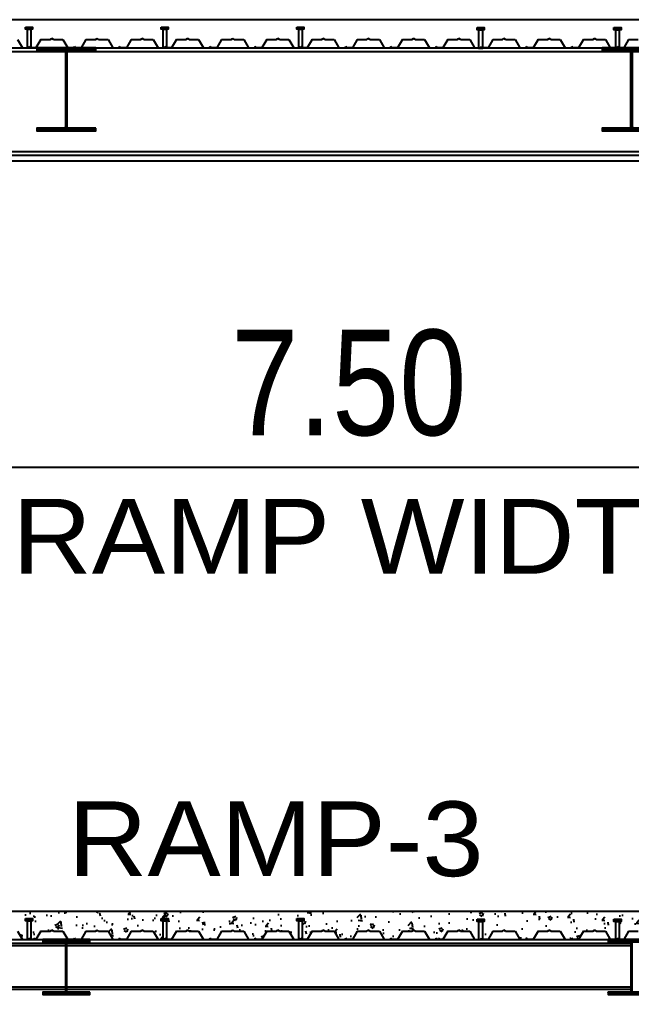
# Model space of a CAD drawing. Header units: millimetres. Extents: x 2148 to 2681, y 758 to 986.
# Drawn here: x 2213.151 to 2214.775, y 857.069 to 859.657 of the extents above; entities that cross this region are included whole.
import ezdxf

# ---------------------------------------------------------------- set-up
doc = ezdxf.new("R2010")
doc.units = ezdxf.units.MM
doc.layers.add('D', color=1, linetype='Continuous')
doc.layers.add('HATCH', color=8, linetype='Continuous')
doc.styles.add('ARIALNW', font='ARIALN.TTF')
doc.styles.add('MMTX$0$ESMX$0$X-OPTA1D', font='x-opta1d')
doc.dimstyles.new('DIM 200', dxfattribs={"dimtxt": 0.36, "dimasz": 0.35, "dimexe": 0.1, "dimexo": 0, "dimgap": 0.08, "dimtad": 1, "dimlfac": 2, "dimrnd": 0.005, "dimzin": 1, "dimdsep": 46, "dimtxsty": 'ARIALNW', "dimcen": 0.09, "dimclrd": 6, "dimclre": 6, "dimclrt": 13, "dimadec": 0, "dimazin": 0, "dimtfac": 1, "dimtofl": 0, "dimtmove": 2, "dimatfit": 3, "dimfxl": 1, "dimtolj": 1, "dimtzin": 0, "dimarcsym": 0})
pattern_1 = [(50, (179.72162, -679.38913), (0.0910923345, -0.0079695428), [0.009525, -0.104775]), (355, (179.72162, -679.38913), (-0.017621413, 0.0955283214), [0.00762, -0.08382]), (100.451, (179.72921, -679.3898), (0.0734712508, 0.087558344), [0.008095, -0.089045]), (46.1842, (179.72162, -679.36373), (0.1355395204, -0.021021164), [0.0142875, -0.1571625]), (96.6356, (179.73291, -679.36548), (0.118702117, 0.123712778), [0.0121425, -0.1335675]), (351.184, (179.72162, -679.36373), (0.118702303, 0.123712559), [0.01143, -0.12573]), (21, (179.73432, -679.37008), (0.07580744, -0.0511327593), [0.009525, -0.104775]), (326, (179.73432, -679.37008), (0.0309010142, 0.092093983), [0.00762, -0.08382]), (71.4514, (179.740635, -679.37434), (0.1067082454, 0.040961429), [0.008095, -0.089045]), (37.5, (179.721617, -679.389132), (0.00154430163, 0.04227751944), [0, -0.082804, 0, -0.08509, 0, -0.0841375]), (7.5, (179.721617, -679.389132), (0.03340983126, 0.0500902874), [0, -0.048514, 0, -0.080899, 0, -0.0320675]), (327.5, (179.693296, -679.389132), (0.0677952976, -0.002864372), [0, -0.03175, 0, -0.09906, 0, -0.131445]), (317.5, (179.680596, -679.38913), (0.0740645907, 0.0127132455), [0, -0.041275, 0, -0.065786, 0, -0.093345])]

# ---------------------------------------------------------------- blocks, each defined once
blk = doc.blocks.new('*D2285')
at = {"layer": 'D', "color": 6, "lineweight": -2, "transparency": 16777216}
for p, q in [((2212.1503, 857.29), (2212.1503, 858.5685)), ((2215.9004, 857.29), (2215.9004, 858.5685)), ((2212.3903, 858.4685), (2215.6604, 858.4685))]:
    blk.add_line(p, q, dxfattribs=at)
at = {"layer": 'D', "color": 6, "transparency": 16777216}
for points in [[(2212.3903, 858.5085), (2212.3903, 858.4285), (2212.1503, 858.4685)], [(2215.6604, 858.5085), (2215.6604, 858.4285), (2215.9004, 858.4685)]]:
    blk.add_solid(points, dxfattribs=at)
at = {"layer": 'Defpoints', "color": 0, "transparency": 16777216}
for p in [(2215.9004, 858.4685), (2212.1503, 857.29, 0), (2215.9004, 857.29, 0)]:
    blk.add_point(p, dxfattribs=at)
at = {"layer": 'D', "color": 13, "transparency": 16777216, "insert": (2214.0253, 858.6915), "char_height": 0.28, "attachment_point": 5, "style": 'ARIALNW'}
blk.add_mtext('\\A1;7.50', dxfattribs=at)

msp = doc.modelspace()

# ---------------------------------------------------------------- hatches: boundary and pattern name
at = {"layer": 'D'}
h = msp.add_hatch(dxfattribs=at)
h.set_pattern_fill('AR-CONC', color=256, scale=0.0005, style=0)
h.set_pattern_definition(pattern_1)
h.paths.add_polyline_path([(2213.1670638, 857.2699673), (2213.1860707, 857.2699673), (2213.1860707, 857.2639142), (2213.1814737, 857.2639142), (2213.1814737, 857.2149926), (2213.1947031, 857.2149926), (2213.2075636, 857.237164), (2213.2325636, 857.237164), (2213.2368769, 857.2395126), (2213.2411903, 857.237164), (2213.2661903, 857.237164), (2213.2790508, 857.2149926), (2213.2939088, 857.2149926), (2213.2968804, 857.2182706), (2213.299852, 857.2149926), (2213.31471, 857.2149926), (2213.3275705, 857.237164), (2213.3525705, 857.237164), (2213.3568839, 857.2395126), (2213.3611972, 857.237164), (2213.3861972, 857.237164), (2213.3990577, 857.2149926), (2213.4139157, 857.2149926), (2213.4168873, 857.2182706), (2213.4198589, 857.2149926), (2213.4347169, 857.2149926), (2213.4475774, 857.237164), (2213.4491151, 857.237164), (2213.4491151, 857.2899926), (2212.0650969, 857.2899926, 0.209109325), (2212.0041986, 857.3636258), (2212.0041986, 857.231482), (2212.0074944, 857.237164), (2212.0324944, 857.237164), (2212.0368078, 857.2395126), (2212.0411211, 857.237164), (2212.0661211, 857.237164), (2212.0789816, 857.2149926), (2212.0938396, 857.2149926), (2212.0968112, 857.2182706), (2212.0997828, 857.2149926), (2212.1146408, 857.2149926), (2212.1275013, 857.237164), (2212.1525013, 857.237164), (2212.1568147, 857.2395126), (2212.161128, 857.237164), (2212.186128, 857.237164), (2212.1989885, 857.2149926), (2212.2138465, 857.2149926), (2212.2168181, 857.2182706), (2212.2197897, 857.2149926), (2212.2346477, 857.2149926), (2212.2475082, 857.237164), (2212.2725082, 857.237164), (2212.2768216, 857.2395126), (2212.281135, 857.237164), (2212.306135, 857.237164), (2212.3189955, 857.2149926), (2212.3319871, 857.2149926), (2212.3319871, 857.2639142), (2212.3270154, 857.2639142), (2212.3270154, 857.2699673), (2212.3460222, 857.2699673), (2212.3460222, 857.2639142), (2212.3414253, 857.2639142), (2212.3414253, 857.2149926), (2212.3546547, 857.2149926), (2212.3675152, 857.237164), (2212.3925152, 857.237164), (2212.3968285, 857.2395126), (2212.4011419, 857.237164), (2212.4261419, 857.237164), (2212.4390024, 857.2149926), (2212.4538604, 857.2149926), (2212.456832, 857.2182706), (2212.4598036, 857.2149926), (2212.4746616, 857.2149926), (2212.4875221, 857.237164), (2212.5125221, 857.237164), (2212.5168354, 857.2395126), (2212.5211488, 857.237164), (2212.5461488, 857.237164), (2212.5590093, 857.2149926), (2212.5738673, 857.2149926), (2212.5768389, 857.2182706), (2212.5798105, 857.2149926), (2212.5946685, 857.2149926), (2212.607529, 857.237164), (2212.632529, 857.237164), (2212.6368423, 857.2395126), (2212.6411557, 857.237164), (2212.6661557, 857.237164), (2212.6790162, 857.2149926), (2212.6920079, 857.2149926), (2212.6920079, 857.2639142), (2212.6870362, 857.2639142), (2212.6870362, 857.2699673), (2212.706043, 857.2699673), (2212.706043, 857.2639142), (2212.7014461, 857.2639142), (2212.7014461, 857.2149926), (2212.7146754, 857.2149926), (2212.7275359, 857.237164), (2212.7525359, 857.237164), (2212.7568493, 857.2395126), (2212.7611626, 857.237164), (2212.7861626, 857.237164), (2212.7990231, 857.2149926), (2212.8138811, 857.2149926), (2212.8168527, 857.2182706), (2212.8198243, 857.2149926), (2212.8346823, 857.2149926), (2212.8475428, 857.237164), (2212.8725428, 857.237164), (2212.8768562, 857.2395126), (2212.8811695, 857.237164), (2212.9061695, 857.237164), (2212.91903, 857.2149926), (2212.933888, 857.2149926), (2212.9368596, 857.2182706), (2212.9398312, 857.2149926), (2212.9546892, 857.2149926), (2212.9675497, 857.237164), (2212.9925497, 857.237164), (2212.9968631, 857.2395126), (2213.0011765, 857.237164), (2213.0261765, 857.237164), (2213.039037, 857.2149926), (2213.053895, 857.2149926), (2213.0568666, 857.2182706), (2213.0598382, 857.2149926), (2213.0746962, 857.2149926), (2213.0875567, 857.237164), (2213.1125567, 857.237164), (2213.11687, 857.2395126), (2213.1211834, 857.237164), (2213.1461834, 857.237164), (2213.1590439, 857.2149926), (2213.1720356, 857.2149926), (2213.1720356, 857.2639142), (2213.1670638, 857.2639142)])
h = msp.add_hatch(dxfattribs=at)
h.set_pattern_fill('AR-CONC', color=256, scale=0.0005, style=0)
h.set_pattern_definition(pattern_1)
h.paths.add_polyline_path([(2214.827393, 857.2899926), (2213.4491151, 857.2899926), (2213.4491151, 857.237164), (2213.4725774, 857.237164), (2213.4768908, 857.2395126), (2213.4812041, 857.237164), (2213.5062041, 857.237164), (2213.5190646, 857.2149926), (2213.5320563, 857.2149926), (2213.5320563, 857.2639142), (2213.5270846, 857.2639142), (2213.5270846, 857.2699673), (2213.5460914, 857.2699673), (2213.5460914, 857.2639142), (2213.5414945, 857.2639142), (2213.5414945, 857.2149926), (2213.5547238, 857.2149926), (2213.5675843, 857.237164), (2213.5925843, 857.237164), (2213.5968977, 857.2395126), (2213.601211, 857.237164), (2213.626211, 857.237164), (2213.6390715, 857.2149926), (2213.6539295, 857.2149926), (2213.6569011, 857.2182706), (2213.6598727, 857.2149926), (2213.6747307, 857.2149926), (2213.6875912, 857.237164), (2213.7125912, 857.237164), (2213.7169046, 857.2395126), (2213.721218, 857.237164), (2213.746218, 857.237164), (2213.7590785, 857.2149926), (2213.7739365, 857.2149926), (2213.7769081, 857.2182706), (2213.7798797, 857.2149926), (2213.7947377, 857.2149926), (2213.8075982, 857.237164), (2213.8325982, 857.237164), (2213.8369115, 857.2395126), (2213.8412249, 857.237164), (2213.8662249, 857.237164), (2213.8790854, 857.2149926), (2213.8920771, 857.2149926), (2213.8920771, 857.2639142), (2213.8871053, 857.2639142), (2213.8871053, 857.2699673), (2213.9061122, 857.2699673), (2213.9061122, 857.2639142), (2213.9015152, 857.2639142), (2213.9015152, 857.2149926), (2213.9147446, 857.2149926), (2213.9276051, 857.237164), (2213.9526051, 857.237164), (2213.9569184, 857.2395126), (2213.9612318, 857.237164), (2213.9862318, 857.237164), (2213.9990923, 857.2149926), (2214.0139503, 857.2149926), (2214.0169219, 857.2182706), (2214.0198935, 857.2149926), (2214.0347515, 857.2149926), (2214.047612, 857.237164), (2214.072612, 857.237164), (2214.0769254, 857.2395126), (2214.0812387, 857.237164), (2214.1062387, 857.237164), (2214.1190992, 857.2149926), (2214.1339572, 857.2149926), (2214.1369288, 857.2182706), (2214.1399004, 857.2149926), (2214.1547584, 857.2149926), (2214.1676189, 857.237164), (2214.1926189, 857.237164), (2214.1969323, 857.2395126), (2214.2012456, 857.237164), (2214.2262456, 857.237164), (2214.2391061, 857.2149926), (2214.2539641, 857.2149926), (2214.2569357, 857.2182706), (2214.2599073, 857.2149926), (2214.2747653, 857.2149926), (2214.2876258, 857.237164), (2214.3126258, 857.237164), (2214.3169392, 857.2395126), (2214.3212525, 857.237164), (2214.3462525, 857.237164), (2214.359113, 857.2149926), (2214.3706189, 857.2149926), (2214.3706189, 857.2622752), (2214.3656472, 857.2622752), (2214.3656472, 857.2683283), (2214.384654, 857.2683283), (2214.384654, 857.2622752), (2214.3800571, 857.2622752), (2214.3800571, 857.2149926), (2214.3947722, 857.2149926), (2214.4076328, 857.237164), (2214.4326328, 857.237164), (2214.4369461, 857.2395126), (2214.4412595, 857.237164), (2214.4662595, 857.237164), (2214.47912, 857.2149926), (2214.493978, 857.2149926), (2214.4969496, 857.2182706), (2214.4999212, 857.2149926), (2214.5147792, 857.2149926), (2214.5276397, 857.237164), (2214.5526397, 857.237164), (2214.556953, 857.2395126), (2214.5612664, 857.237164), (2214.5862664, 857.237164), (2214.5991269, 857.2149926), (2214.6139849, 857.2149926), (2214.6169565, 857.2182706), (2214.6199281, 857.2149926), (2214.6347861, 857.2149926), (2214.6476466, 857.237164), (2214.6726466, 857.237164), (2214.6769599, 857.2395126), (2214.6812733, 857.237164), (2214.7062733, 857.237164), (2214.7191338, 857.2149926), (2214.7336113, 857.2149926), (2214.7336113, 857.2622752), (2214.7286396, 857.2622752), (2214.7286396, 857.2683283), (2214.7476464, 857.2683283), (2214.7476464, 857.2622752), (2214.7430495, 857.2622752), (2214.7430495, 857.2149926), (2214.754793, 857.2149926), (2214.7676535, 857.237164), (2214.7926535, 857.237164), (2214.7969669, 857.2395126), (2214.8012802, 857.237164), (2214.827393, 857.237164)])
at = {"layer": 'HATCH', "ltscale": 0.5}
h = msp.add_hatch(dxfattribs=at)
h.set_pattern_fill('ANSI31', color=256, scale=0.00775, style=0)
h.set_pattern_definition([(45, (64013.5322475, 2989.7111039), (-0.000685009694274, 0.000685009694274), [])])
edge = h.paths.add_edge_path()
edge.add_line((2213.3537507, 859.3689339), (2213.2806625, 859.3689339))
edge.add_arc((2213.2806625, 859.3719562), 0.0030223, 174.0972671, 270, ccw=False)
edge.add_line((2213.2776562, 859.372267), (2213.2776562, 859.5709758))
edge.add_arc((2213.2806625, 859.5712866), 0.0030223, 89.6345547, 185.9027329, ccw=False)
edge.add_line((2213.2806818, 859.5743089), (2213.3537507, 859.5743089))
edge.add_line((2213.3537507, 859.5743089), (2213.3537507, 859.5820589))
edge.add_line((2213.3537507, 859.5820589), (2213.1971209, 859.5820589))
edge.add_line((2213.1971209, 859.5820589), (2213.1971209, 859.5743089))
edge.add_line((2213.1971209, 859.5743089), (2213.2699773, 859.5743089))
edge.add_arc((2213.2699966, 859.5712866), 0.0030223, -4.2920933, 90.3654453, ccw=False)
edge.add_line((2213.2730104, 859.5710605), (2213.2730104, 859.3721824))
edge.add_arc((2213.2699966, 859.3719562), 0.0030223, -89.9999999, 4.2920934, ccw=False)
edge.add_line((2213.2699966, 859.3689339), (2213.1971209, 859.3689339))
edge.add_line((2213.1971209, 859.3689339), (2213.1971209, 859.3611839))
edge.add_line((2213.1971209, 859.3611839), (2213.3537507, 859.3611839))
edge.add_line((2213.3537507, 859.3611839), (2213.3537507, 859.3689339))
h = msp.add_hatch(dxfattribs=at)
h.set_pattern_fill('ANSI31', color=256, scale=0.00775, style=0)
h.set_pattern_definition([(45, (64015.0322704, 2989.7111039), (-0.000685009694274, 0.000685009694274), [])])
edge = h.paths.add_edge_path()
edge.add_line((2214.8537737, 859.3689339), (2214.7806854, 859.3689339))
edge.add_arc((2214.7806854, 859.3719562), 0.0030223, 174.0972671, 270, ccw=False)
edge.add_line((2214.7776791, 859.372267), (2214.7776791, 859.5709758))
edge.add_arc((2214.7806854, 859.5712866), 0.0030223, 89.6345547, 185.9027329, ccw=False)
edge.add_line((2214.7807047, 859.5743089), (2214.8537737, 859.5743089))
edge.add_line((2214.8537737, 859.5743089), (2214.8537737, 859.5820589))
edge.add_line((2214.8537737, 859.5820589), (2214.6971438, 859.5820589))
edge.add_line((2214.6971438, 859.5820589), (2214.6971438, 859.5743089))
edge.add_line((2214.6971438, 859.5743089), (2214.7700002, 859.5743089))
edge.add_arc((2214.7700195, 859.5712866), 0.0030223, -4.2920933, 90.3654453, ccw=False)
edge.add_line((2214.7730333, 859.5710605), (2214.7730333, 859.3721824))
edge.add_arc((2214.7700195, 859.3719562), 0.0030223, -89.9999999, 4.2920934, ccw=False)
edge.add_line((2214.7700195, 859.3689339), (2214.6971438, 859.3689339))
edge.add_line((2214.6971438, 859.3689339), (2214.6971438, 859.3611839))
edge.add_line((2214.6971438, 859.3611839), (2214.8537737, 859.3611839))
edge.add_line((2214.8537737, 859.3611839), (2214.8537737, 859.3689339))
at = {"layer": 'HATCH', "ltscale": 0.5, "extrusion": (-2.95994e-09, 2.54479e-10, 1)}
h = msp.add_hatch(dxfattribs=at)
h.set_pattern_fill('ANSI31', color=256, scale=0.006173, style=0)
h.set_pattern_definition([(44.9999999998, (51435.8237426, 2553.8559371), (-0.000545595188539, 0.000545595188543), [])])
edge = h.paths.add_edge_path()
edge.add_line((2213.3378119, 857.0747602), (2213.2795987, 857.0747602))
edge.add_arc((2213.2795987, 857.0771674), 0.0024072, 174.0972671, 269.9999999, ccw=False)
edge.add_line((2213.2772043, 857.0774149), (2213.2772043, 857.2061652))
edge.add_arc((2213.2795987, 857.2064128), 0.0024072, 89.6345545, 185.9027327, ccw=False)
edge.add_line((2213.2796141, 857.2088199), (2213.3378119, 857.2088199))
edge.add_line((2213.3378119, 857.2088199), (2213.3378119, 857.2149926))
edge.add_line((2213.3378119, 857.2149926), (2213.2130597, 857.2149926))
edge.add_line((2213.2130597, 857.2149926), (2213.2130597, 857.2088199))
edge.add_line((2213.2130597, 857.2088199), (2213.2710882, 857.2088199))
edge.add_arc((2213.2711036, 857.2064128), 0.0024072, -4.2920935, 90.3654451, ccw=False)
edge.add_line((2213.273504, 857.2062326), (2213.273504, 857.0773475))
edge.add_arc((2213.2711036, 857.0771674), 0.0024072, -89.9999996, 4.2920936, ccw=False)
edge.add_line((2213.2711036, 857.0747602), (2213.2130597, 857.0747602))
edge.add_line((2213.2130597, 857.0747602), (2213.2130597, 857.0685875))
edge.add_line((2213.2130597, 857.0685875), (2213.3378119, 857.0685875))
edge.add_line((2213.3378119, 857.0685875), (2213.3378119, 857.0747602))
h = msp.add_hatch(dxfattribs=at)
h.set_pattern_fill('ANSI31', color=256, scale=0.006173, style=0)
h.set_pattern_definition([(44.9999999998, (51437.3237655, 2553.8559371), (-0.000545595188539, 0.000545595188543), [])])
edge = h.paths.add_edge_path()
edge.add_line((2214.8378349, 857.0747602), (2214.7796217, 857.0747602))
edge.add_arc((2214.7796217, 857.0771674), 0.0024072, 174.0972671, 269.9999999, ccw=False)
edge.add_line((2214.7772272, 857.0774149), (2214.7772272, 857.2061652))
edge.add_arc((2214.7796217, 857.2064128), 0.0024072, 89.6345545, 185.9027327, ccw=False)
edge.add_line((2214.779637, 857.2088199), (2214.8378349, 857.2088199))
edge.add_line((2214.8378349, 857.2088199), (2214.8378349, 857.2149926))
edge.add_line((2214.8378349, 857.2149926), (2214.7130826, 857.2149926))
edge.add_line((2214.7130826, 857.2149926), (2214.7130826, 857.2088199))
edge.add_line((2214.7130826, 857.2088199), (2214.7711111, 857.2088199))
edge.add_arc((2214.7711265, 857.2064128), 0.0024072, -4.2920935, 90.3654451, ccw=False)
edge.add_line((2214.7735269, 857.2062326), (2214.7735269, 857.0773475))
edge.add_arc((2214.7711265, 857.0771674), 0.0024072, -89.9999996, 4.2920936, ccw=False)
edge.add_line((2214.7711265, 857.0747602), (2214.7130826, 857.0747602))
edge.add_line((2214.7130826, 857.0747602), (2214.7130826, 857.0685875))
edge.add_line((2214.7130826, 857.0685875), (2214.8378349, 857.0685875))
edge.add_line((2214.8378349, 857.0685875), (2214.8378349, 857.0747602))

# ---------------------------------------------------------------- linework, layer by layer
at = {"layer": 'D', "ltscale": 0.5}
for p, q in [((2203.0150672, 859.6570589, 0), (2216.0390619, 859.6570589, 0)), ((2212.0150672, 859.6570589, 0), (2216.5461809, 859.6570589, 0)), ((2211.9470241, 859.5820589, 0), (2216.1040443, 859.5820589, 0)), ((2211.9470241, 859.5720589, 0), (2216.1040443, 859.5720589, 0)), ((2211.9470241, 859.3070589, 0), (2216.1040443, 859.3070589, 0)), ((2211.9470241, 859.2970589, 0), (2216.1040443, 859.2970589, 0)), ((2212.145298, 857.2899926, 0), (2215.8953883, 857.2899926, 0))]:
    msp.add_line(p, q, dxfattribs=at)
at = {"layer": 'D', "color": 3, "ltscale": 0.5}
for p, q in [((2211.6040443, 857.2049926, 0), (2213.273504, 857.2049926, 0)), ((2211.9470241, 857.2149926, 0), (2216.1040443, 857.2149926, 0)), ((2213.2772043, 857.2049926, 0), (2214.7735269, 857.2049926, 0))]:
    msp.add_line(p, q, dxfattribs=at)
at = {"layer": 'D'}
for p, q in [((2211.6040443, 857.1988199, 0), (2213.273504, 857.1988199, 0)), ((2213.2772043, 857.2049926, 0), (2214.7735269, 857.2049926, 0)), ((2213.2772043, 857.1988199, 0), (2214.7735269, 857.1988199, 0)), ((2211.7783993, 857.089161, 0), (2213.273504, 857.089161, 0)), ((2211.7783993, 857.0829883, 0), (2213.273504, 857.0829883, 0)), ((2213.2772043, 857.089161, 0), (2214.7735269, 857.089161, 0)), ((2213.2772043, 857.0829883, 0), (2214.7735269, 857.0829883, 0))]:
    msp.add_line(p, q, dxfattribs=at)
at = {"layer": 'D', "color": 3, "ltscale": 0.5, "elevation": 0}
for points in [[(2213.3537507, 859.3689339), (2213.2806625, 859.3689339, -0.444720244), (2213.2776562, 859.372267), (2213.2776562, 859.5709758, -0.446631522), (2213.2806818, 859.5743089), (2213.3537507, 859.5743089), (2213.3537507, 859.5820589), (2213.1971209, 859.5820589), (2213.1971209, 859.5743089), (2213.2699773, 859.5743089, -0.438228127), (2213.2730104, 859.5710605), (2213.2730104, 859.3721824, -0.436328672), (2213.2699966, 859.3689339), (2213.1971209, 859.3689339), (2213.1971209, 859.3611839), (2213.3537507, 859.3611839)], [(2214.8537737, 859.3689339), (2214.7806854, 859.3689339, -0.444720244), (2214.7776791, 859.372267), (2214.7776791, 859.5709758, -0.446631522), (2214.7807047, 859.5743089), (2214.8537737, 859.5743089), (2214.8537737, 859.5820589), (2214.6971438, 859.5820589), (2214.6971438, 859.5743089), (2214.7700002, 859.5743089, -0.438228127), (2214.7730333, 859.5710605), (2214.7730333, 859.3721824, -0.436328672), (2214.7700195, 859.3689339), (2214.6971438, 859.3689339), (2214.6971438, 859.3611839), (2214.8537737, 859.3611839)]]:
    msp.add_lwpolyline(points, format="xyb", close=True, dxfattribs=at)
at = {"layer": 'D', "color": 3, "ltscale": 0.5, "extrusion": (-2.95994e-09, 2.54479e-10, 1), "elevation": -0.0000063}
for points in [[(2213.3378119, 857.0747602), (2213.2795987, 857.0747602, -0.444720244), (2213.2772043, 857.0774149), (2213.2772043, 857.2061652, -0.446631522), (2213.2796141, 857.2088199), (2213.3378119, 857.2088199), (2213.3378119, 857.2149926), (2213.2130597, 857.2149926), (2213.2130597, 857.2088199), (2213.2710882, 857.2088199, -0.438228127), (2213.273504, 857.2062326), (2213.273504, 857.0773475, -0.436328672), (2213.2711036, 857.0747602), (2213.2130597, 857.0747602), (2213.2130597, 857.0685875), (2213.3378119, 857.0685875)], [(2214.8378349, 857.0747602), (2214.7796217, 857.0747602, -0.444720244), (2214.7772272, 857.0774149), (2214.7772272, 857.2061652, -0.446631522), (2214.779637, 857.2088199), (2214.8378349, 857.2088199), (2214.8378349, 857.2149926), (2214.7130826, 857.2149926), (2214.7130826, 857.2088199), (2214.7711111, 857.2088199, -0.438228127), (2214.7735269, 857.2062326), (2214.7735269, 857.0773475, -0.436328672), (2214.7711265, 857.0747602), (2214.7130826, 857.0747602), (2214.7130826, 857.0685875), (2214.8378349, 857.0685875)]]:
    msp.add_lwpolyline(points, format="xyb", close=True, dxfattribs=at)
at = {"layer": 'HATCH', "ltscale": 0.5}
for p, q in [((2213.2325636, 859.6042302, 0), (2213.2368769, 859.6065789, -0.0000002)), ((2213.2411903, 859.6042302, 0), (2213.2368769, 859.6065789, -0.0000002)), ((2213.3525705, 859.6042302, 0), (2213.3568839, 859.6065789, -0.0000002)), ((2213.3611972, 859.6042302, 0), (2213.3568839, 859.6065789, -0.0000002)), ((2213.4725774, 859.6042302, 0), (2213.4768908, 859.6065789, -0.0000002)), ((2213.4812041, 859.6042302, 0), (2213.4768908, 859.6065789, -0.0000002)), ((2213.5925843, 859.6042302, 0), (2213.5968977, 859.6065789, -0.0000002)), ((2213.601211, 859.6042302, 0), (2213.5968977, 859.6065789, -0.0000002)), ((2213.7125912, 859.6042302, 0), (2213.7169046, 859.6065789, -0.0000002)), ((2213.721218, 859.6042302, 0), (2213.7169046, 859.6065789, -0.0000002)), ((2213.8325982, 859.6042302, 0), (2213.8369115, 859.6065789, -0.0000002)), ((2213.8412249, 859.6042302, 0), (2213.8369115, 859.6065789, -0.0000002)), ((2213.9526051, 859.6042302, 0), (2213.9569184, 859.6065789, -0.0000002)), ((2213.9612318, 859.6042302, 0), (2213.9569184, 859.6065789, -0.0000002)), ((2214.072612, 859.6042302, 0), (2214.0769254, 859.6065789, -0.0000002)), ((2214.0812387, 859.6042302, 0), (2214.0769254, 859.6065789, -0.0000002)), ((2214.1926189, 859.6042302, 0), (2214.1969323, 859.6065789, -0.0000002)), ((2214.2012456, 859.6042302, 0), (2214.1969323, 859.6065789, -0.0000002)), ((2214.3126258, 859.6042302, 0), (2214.3169392, 859.6065789, -0.0000002)), ((2214.3212525, 859.6042302, 0), (2214.3169392, 859.6065789, -0.0000002)), ((2214.4326328, 859.6042302, 0), (2214.4369461, 859.6065789, -0.0000002)), ((2214.4412595, 859.6042302, 0), (2214.4369461, 859.6065789, -0.0000002)), ((2214.5526397, 859.6042302, 0), (2214.556953, 859.6065789, -0.0000002)), ((2214.5612664, 859.6042302, 0), (2214.556953, 859.6065789, -0.0000002)), ((2214.6726466, 859.6042302, 0), (2214.6769599, 859.6065789, -0.0000002)), ((2214.6812733, 859.6042302, 0), (2214.6769599, 859.6065789, -0.0000002)), ((2213.1461834, 859.6042302, 0), (2213.1590439, 859.5820589, 0)), ((2213.1590439, 859.5820589, 0), (2213.1739019, 859.5820589, 0)), ((2213.1739019, 859.5820589, 0), (2213.1768735, 859.5853369, -0.0000002)), ((2213.1798451, 859.5820589, 0), (2213.1768735, 859.5853369, -0.0000002)), ((2213.1947031, 859.5820589, 0), (2213.1798451, 859.5820589, 0)), ((2213.2075636, 859.6042302, 0), (2213.1947031, 859.5820589, 0)), ((2213.2075636, 859.6042302, 0), (2213.2325636, 859.6042302, 0)), ((2213.2411903, 859.6042302, 0), (2213.2661903, 859.6042302, 0)), ((2213.2661903, 859.6042302, 0), (2213.2790508, 859.5820589, 0)), ((2213.2790508, 859.5820589, 0), (2213.2939088, 859.5820589, 0)), ((2213.2939088, 859.5820589, 0), (2213.2968804, 859.5853369, -0.0000002)), ((2213.299852, 859.5820589, 0), (2213.2968804, 859.5853369, -0.0000002)), ((2213.31471, 859.5820589, 0), (2213.299852, 859.5820589, 0)), ((2213.3275705, 859.6042302, 0), (2213.31471, 859.5820589, 0)), ((2213.3275705, 859.6042302, 0), (2213.3525705, 859.6042302, 0)), ((2213.3611972, 859.6042302, 0), (2213.3861972, 859.6042302, 0)), ((2213.3861972, 859.6042302, 0), (2213.3990577, 859.5820589, 0)), ((2213.3990577, 859.5820589, 0), (2213.4139157, 859.5820589, 0)), ((2213.4139157, 859.5820589, 0), (2213.4168873, 859.5853369, -0.0000002)), ((2213.4198589, 859.5820589, 0), (2213.4168873, 859.5853369, -0.0000002)), ((2213.4347169, 859.5820589, 0), (2213.4198589, 859.5820589, 0)), ((2213.4475774, 859.6042302, 0), (2213.4347169, 859.5820589, 0)), ((2213.4475774, 859.6042302, 0), (2213.4725774, 859.6042302, 0)), ((2213.4812041, 859.6042302, 0), (2213.5062041, 859.6042302, 0)), ((2213.5062041, 859.6042302, 0), (2213.5190646, 859.5820589, 0)), ((2213.5190646, 859.5820589, 0), (2213.5339226, 859.5820589, 0)), ((2213.5339226, 859.5820589, 0), (2213.5368942, 859.5853369, -0.0000002)), ((2213.5398658, 859.5820589, 0), (2213.5368942, 859.5853369, -0.0000002)), ((2213.5547238, 859.5820589, 0), (2213.5398658, 859.5820589, 0)), ((2213.5675843, 859.6042302, 0), (2213.5547238, 859.5820589, 0)), ((2213.5675843, 859.6042302, 0), (2213.5925843, 859.6042302, 0)), ((2213.601211, 859.6042302, 0), (2213.626211, 859.6042302, 0)), ((2213.626211, 859.6042302, 0), (2213.6390715, 859.5820589, 0)), ((2213.6390715, 859.5820589, 0), (2213.6539295, 859.5820589, 0)), ((2213.6539295, 859.5820589, 0), (2213.6569011, 859.5853369, -0.0000002)), ((2213.6598727, 859.5820589, 0), (2213.6569011, 859.5853369, -0.0000002)), ((2213.6747307, 859.5820589, 0), (2213.6598727, 859.5820589, 0)), ((2213.6875912, 859.6042302, 0), (2213.6747307, 859.5820589, 0)), ((2213.6875912, 859.6042302, 0), (2213.7125912, 859.6042302, 0)), ((2213.721218, 859.6042302, 0), (2213.746218, 859.6042302, 0)), ((2213.746218, 859.6042302, 0), (2213.7590785, 859.5820589, 0)), ((2213.7590785, 859.5820589, 0), (2213.7739365, 859.5820589, 0)), ((2213.7739365, 859.5820589, 0), (2213.7769081, 859.5853369, -0.0000002)), ((2213.7798797, 859.5820589, 0), (2213.7769081, 859.5853369, -0.0000002)), ((2213.7947377, 859.5820589, 0), (2213.7798797, 859.5820589, 0)), ((2213.8075982, 859.6042302, 0), (2213.7947377, 859.5820589, 0)), ((2213.8075982, 859.6042302, 0), (2213.8325982, 859.6042302, 0)), ((2213.8412249, 859.6042302, 0), (2213.8662249, 859.6042302, 0)), ((2213.8662249, 859.6042302, 0), (2213.8790854, 859.5820589, 0)), ((2213.8790854, 859.5820589, 0), (2213.8939434, 859.5820589, 0)), ((2213.8939434, 859.5820589, 0), (2213.896915, 859.5853369, -0.0000002)), ((2213.8998866, 859.5820589, 0), (2213.896915, 859.5853369, -0.0000002)), ((2213.9147446, 859.5820589, 0), (2213.8998866, 859.5820589, 0)), ((2213.9276051, 859.6042302, 0), (2213.9147446, 859.5820589, 0)), ((2213.9276051, 859.6042302, 0), (2213.9526051, 859.6042302, 0)), ((2213.9612318, 859.6042302, 0), (2213.9862318, 859.6042302, 0)), ((2213.9862318, 859.6042302, 0), (2213.9990923, 859.5820589, 0)), ((2213.9990923, 859.5820589, 0), (2214.0139503, 859.5820589, 0)), ((2214.0139503, 859.5820589, 0), (2214.0169219, 859.5853369, -0.0000002)), ((2214.0198935, 859.5820589, 0), (2214.0169219, 859.5853369, -0.0000002)), ((2214.0347515, 859.5820589, 0), (2214.0198935, 859.5820589, 0)), ((2214.047612, 859.6042302, 0), (2214.0347515, 859.5820589, 0)), ((2214.047612, 859.6042302, 0), (2214.072612, 859.6042302, 0)), ((2214.0812387, 859.6042302, 0), (2214.1062387, 859.6042302, 0)), ((2214.1062387, 859.6042302, 0), (2214.1190992, 859.5820589, 0)), ((2214.1190992, 859.5820589, 0), (2214.1339572, 859.5820589, 0)), ((2214.1339572, 859.5820589, 0), (2214.1369288, 859.5853369, -0.0000002)), ((2214.1399004, 859.5820589, 0), (2214.1369288, 859.5853369, -0.0000002)), ((2214.1547584, 859.5820589, 0), (2214.1399004, 859.5820589, 0)), ((2214.1676189, 859.6042302, 0), (2214.1547584, 859.5820589, 0)), ((2214.1676189, 859.6042302, 0), (2214.1926189, 859.6042302, 0)), ((2214.2012456, 859.6042302, 0), (2214.2262456, 859.6042302, 0)), ((2214.2262456, 859.6042302, 0), (2214.2391061, 859.5820589, 0)), ((2214.2391061, 859.5820589, 0), (2214.2539641, 859.5820589, 0)), ((2214.2539641, 859.5820589, 0), (2214.2569357, 859.5853369, -0.0000002)), ((2214.2599073, 859.5820589, 0), (2214.2569357, 859.5853369, -0.0000002)), ((2214.2747653, 859.5820589, 0), (2214.2599073, 859.5820589, 0)), ((2214.2876258, 859.6042302, 0), (2214.2747653, 859.5820589, 0)), ((2214.2876258, 859.6042302, 0), (2214.3126258, 859.6042302, 0)), ((2214.3212525, 859.6042302, 0), (2214.3462525, 859.6042302, 0)), ((2214.3462525, 859.6042302, 0), (2214.359113, 859.5820589, 0)), ((2214.359113, 859.5820589, 0), (2214.373971, 859.5820589, 0)), ((2214.373971, 859.5820589, 0), (2214.3769426, 859.5853369, -0.0000002)), ((2214.3799142, 859.5820589, 0), (2214.3769426, 859.5853369, -0.0000002)), ((2214.3947722, 859.5820589, 0), (2214.3799142, 859.5820589, 0)), ((2214.4076328, 859.6042302, 0), (2214.3947722, 859.5820589, 0)), ((2214.4076328, 859.6042302, 0), (2214.4326328, 859.6042302, 0)), ((2214.4412595, 859.6042302, 0), (2214.4662595, 859.6042302, 0)), ((2214.4662595, 859.6042302, 0), (2214.47912, 859.5820589, 0)), ((2214.47912, 859.5820589, 0), (2214.493978, 859.5820589, 0)), ((2214.493978, 859.5820589, 0), (2214.4969496, 859.5853369, -0.0000002)), ((2214.4999212, 859.5820589, 0), (2214.4969496, 859.5853369, -0.0000002)), ((2214.5147792, 859.5820589, 0), (2214.4999212, 859.5820589, 0)), ((2214.5276397, 859.6042302, 0), (2214.5147792, 859.5820589, 0)), ((2214.5276397, 859.6042302, 0), (2214.5526397, 859.6042302, 0)), ((2214.5612664, 859.6042302, 0), (2214.5862664, 859.6042302, 0)), ((2214.5862664, 859.6042302, 0), (2214.5991269, 859.5820589, 0)), ((2214.5991269, 859.5820589, 0), (2214.6139849, 859.5820589, 0)), ((2214.6139849, 859.5820589, 0), (2214.6169565, 859.5853369, -0.0000002)), ((2214.6199281, 859.5820589, 0), (2214.6169565, 859.5853369, -0.0000002)), ((2214.6347861, 859.5820589, 0), (2214.6199281, 859.5820589, 0)), ((2214.6476466, 859.6042302, 0), (2214.6347861, 859.5820589, 0)), ((2214.6476466, 859.6042302, 0), (2214.6726466, 859.6042302, 0)), ((2214.6812733, 859.6042302, 0), (2214.7062733, 859.6042302, 0)), ((2214.7062733, 859.6042302, 0), (2214.7191338, 859.5820589, 0)), ((2214.7191338, 859.5820589, 0), (2214.7339918, 859.5820589, 0)), ((2214.7339918, 859.5820589, 0), (2214.7369634, 859.5853369, -0.0000002)), ((2214.739935, 859.5820589, 0), (2214.7369634, 859.5853369, -0.0000002)), ((2214.754793, 859.5820589, 0), (2214.739935, 859.5820589, 0)), ((2214.7676535, 859.6042302, 0), (2214.754793, 859.5820589, 0)), ((2214.7676535, 859.6042302, 0), (2214.7926535, 859.6042302, 0)), ((2213.1461834, 857.237164, -0.0000001), (2213.1590439, 857.2149926, 0)), ((2213.2075636, 857.237164, -0.0000001), (2213.1947031, 857.2149926, 0)), ((2213.2075636, 857.237164, -0.0000001), (2213.2325636, 857.237164, -0.0000001)), ((2213.2325636, 857.237164, -0.0000001), (2213.2368769, 857.2395126, -0.0000002)), ((2213.2411903, 857.237164, -0.0000001), (2213.2368769, 857.2395126, -0.0000002)), ((2213.2411903, 857.237164, -0.0000001), (2213.2661903, 857.237164, -0.0000001)), ((2213.2661903, 857.237164, -0.0000001), (2213.2790508, 857.2149926, 0)), ((2213.3275705, 857.237164, -0.0000001), (2213.31471, 857.2149926, 0)), ((2213.3275705, 857.237164, -0.0000001), (2213.3525705, 857.237164, -0.0000001)), ((2213.3525705, 857.237164, -0.0000001), (2213.3568839, 857.2395126, -0.0000002)), ((2213.3611972, 857.237164, -0.0000001), (2213.3568839, 857.2395126, -0.0000002)), ((2213.3611972, 857.237164, -0.0000001), (2213.3861972, 857.237164, -0.0000001)), ((2213.3861972, 857.237164, -0.0000001), (2213.3990577, 857.2149926, 0)), ((2213.4475774, 857.237164, -0.0000001), (2213.4347169, 857.2149926, 0)), ((2213.4475774, 857.237164, -0.0000001), (2213.4725774, 857.237164, -0.0000001)), ((2213.4725774, 857.237164, -0.0000001), (2213.4768908, 857.2395126, -0.0000002)), ((2213.4812041, 857.237164, -0.0000001), (2213.4768908, 857.2395126, -0.0000002)), ((2213.4812041, 857.237164, -0.0000001), (2213.5062041, 857.237164, -0.0000001)), ((2213.5062041, 857.237164, -0.0000001), (2213.5190646, 857.2149926, 0)), ((2213.5675843, 857.237164, -0.0000001), (2213.5547238, 857.2149926, 0)), ((2213.5675843, 857.237164, -0.0000001), (2213.5925843, 857.237164, -0.0000001)), ((2213.5925843, 857.237164, -0.0000001), (2213.5968977, 857.2395126, -0.0000002)), ((2213.601211, 857.237164, -0.0000001), (2213.5968977, 857.2395126, -0.0000002)), ((2213.601211, 857.237164, -0.0000001), (2213.626211, 857.237164, -0.0000001)), ((2213.626211, 857.237164, -0.0000001), (2213.6390715, 857.2149926, 0)), ((2213.6875912, 857.237164, -0.0000001), (2213.6747307, 857.2149926, 0)), ((2213.6875912, 857.237164, -0.0000001), (2213.7125912, 857.237164, -0.0000001)), ((2213.7125912, 857.237164, -0.0000001), (2213.7169046, 857.2395126, -0.0000002)), ((2213.721218, 857.237164, -0.0000001), (2213.7169046, 857.2395126, -0.0000002)), ((2213.721218, 857.237164, -0.0000001), (2213.746218, 857.237164, -0.0000001)), ((2213.746218, 857.237164, -0.0000001), (2213.7590785, 857.2149926, 0)), ((2213.8075982, 857.237164, -0.0000001), (2213.7947377, 857.2149926, 0)), ((2213.8075982, 857.237164, -0.0000001), (2213.8325982, 857.237164, -0.0000001)), ((2213.8325982, 857.237164, -0.0000001), (2213.8369115, 857.2395126, -0.0000002)), ((2213.8412249, 857.237164, -0.0000001), (2213.8369115, 857.2395126, -0.0000002)), ((2213.8412249, 857.237164, -0.0000001), (2213.8662249, 857.237164, -0.0000001)), ((2213.8662249, 857.237164, -0.0000001), (2213.8790854, 857.2149926, 0)), ((2213.9276051, 857.237164, -0.0000001), (2213.9147446, 857.2149926, 0)), ((2213.9276051, 857.237164, -0.0000001), (2213.9526051, 857.237164, -0.0000001)), ((2213.9526051, 857.237164, -0.0000001), (2213.9569184, 857.2395126, -0.0000002)), ((2213.9612318, 857.237164, -0.0000001), (2213.9569184, 857.2395126, -0.0000002)), ((2213.9612318, 857.237164, -0.0000001), (2213.9862318, 857.237164, -0.0000001)), ((2213.9862318, 857.237164, -0.0000001), (2213.9990923, 857.2149926, 0)), ((2214.047612, 857.237164, -0.0000001), (2214.0347515, 857.2149926, 0)), ((2214.047612, 857.237164, -0.0000001), (2214.072612, 857.237164, -0.0000001)), ((2214.072612, 857.237164, -0.0000001), (2214.0769254, 857.2395126, -0.0000002)), ((2214.0812387, 857.237164, -0.0000001), (2214.0769254, 857.2395126, -0.0000002)), ((2214.0812387, 857.237164, -0.0000001), (2214.1062387, 857.237164, -0.0000001)), ((2214.1062387, 857.237164, -0.0000001), (2214.1190992, 857.2149926, 0)), ((2214.1676189, 857.237164, -0.0000001), (2214.1547584, 857.2149926, 0)), ((2214.1676189, 857.237164, -0.0000001), (2214.1926189, 857.237164, -0.0000001)), ((2214.1926189, 857.237164, -0.0000001), (2214.1969323, 857.2395126, -0.0000002)), ((2214.2012456, 857.237164, -0.0000001), (2214.1969323, 857.2395126, -0.0000002)), ((2214.2012456, 857.237164, -0.0000001), (2214.2262456, 857.237164, -0.0000001)), ((2214.2262456, 857.237164, -0.0000001), (2214.2391061, 857.2149926, 0)), ((2214.2876258, 857.237164, -0.0000001), (2214.2747653, 857.2149926, 0)), ((2214.2876258, 857.237164, -0.0000001), (2214.3126258, 857.237164, -0.0000001)), ((2214.3126258, 857.237164, -0.0000001), (2214.3169392, 857.2395126, -0.0000002)), ((2214.3212525, 857.237164, -0.0000001), (2214.3169392, 857.2395126, -0.0000002)), ((2214.3212525, 857.237164, -0.0000001), (2214.3462525, 857.237164, -0.0000001)), ((2214.3462525, 857.237164, -0.0000001), (2214.359113, 857.2149926, 0)), ((2214.4076328, 857.237164, -0.0000001), (2214.3947722, 857.2149926, 0)), ((2214.4076328, 857.237164, -0.0000001), (2214.4326328, 857.237164, -0.0000001)), ((2214.4326328, 857.237164, -0.0000001), (2214.4369461, 857.2395126, -0.0000002)), ((2214.4412595, 857.237164, -0.0000001), (2214.4369461, 857.2395126, -0.0000002)), ((2214.4412595, 857.237164, -0.0000001), (2214.4662595, 857.237164, -0.0000001)), ((2214.4662595, 857.237164, -0.0000001), (2214.47912, 857.2149926, 0)), ((2214.5276397, 857.237164, -0.0000001), (2214.5147792, 857.2149926, 0)), ((2214.5276397, 857.237164, -0.0000001), (2214.5526397, 857.237164, -0.0000001)), ((2214.5526397, 857.237164, -0.0000001), (2214.556953, 857.2395126, -0.0000002)), ((2214.5612664, 857.237164, -0.0000001), (2214.556953, 857.2395126, -0.0000002)), ((2214.5612664, 857.237164, -0.0000001), (2214.5862664, 857.237164, -0.0000001)), ((2214.5862664, 857.237164, -0.0000001), (2214.5991269, 857.2149926, 0)), ((2214.6476466, 857.237164, -0.0000001), (2214.6347861, 857.2149926, 0)), ((2214.6476466, 857.237164, -0.0000001), (2214.6726466, 857.237164, -0.0000001)), ((2214.6726466, 857.237164, -0.0000001), (2214.6769599, 857.2395126, -0.0000002)), ((2214.6812733, 857.237164, -0.0000001), (2214.6769599, 857.2395126, -0.0000002)), ((2214.6812733, 857.237164, -0.0000001), (2214.7062733, 857.237164, -0.0000001)), ((2214.7062733, 857.237164, -0.0000001), (2214.7191338, 857.2149926, 0)), ((2214.7676535, 857.237164, -0.0000001), (2214.754793, 857.2149926, 0)), ((2214.7676535, 857.237164, -0.0000001), (2214.7926535, 857.237164, -0.0000001)), ((2213.1590439, 857.2149926, 0), (2213.1739019, 857.2149926, 0)), ((2213.1739019, 857.2149926, 0), (2213.1768735, 857.2182706, -0.0000002)), ((2213.1798451, 857.2149926, 0), (2213.1768735, 857.2182706, -0.0000002)), ((2213.1947031, 857.2149926, 0), (2213.1798451, 857.2149926, 0)), ((2213.2790508, 857.2149926, 0), (2213.2939088, 857.2149926, 0)), ((2213.2939088, 857.2149926, 0), (2213.2968804, 857.2182706, -0.0000002)), ((2213.299852, 857.2149926, 0), (2213.2968804, 857.2182706, -0.0000002)), ((2213.31471, 857.2149926, 0), (2213.299852, 857.2149926, 0)), ((2213.3990577, 857.2149926, 0), (2213.4139157, 857.2149926, 0)), ((2213.4139157, 857.2149926, 0), (2213.4168873, 857.2182706, -0.0000002)), ((2213.4198589, 857.2149926, 0), (2213.4168873, 857.2182706, -0.0000002)), ((2213.4347169, 857.2149926, 0), (2213.4198589, 857.2149926, 0)), ((2213.5190646, 857.2149926, 0), (2213.5339226, 857.2149926, 0)), ((2213.5339226, 857.2149926, 0), (2213.5368942, 857.2182706, -0.0000002)), ((2213.5398658, 857.2149926, 0), (2213.5368942, 857.2182706, -0.0000002)), ((2213.5547238, 857.2149926, 0), (2213.5398658, 857.2149926, 0)), ((2213.6390715, 857.2149926, 0), (2213.6539295, 857.2149926, 0)), ((2213.6539295, 857.2149926, 0), (2213.6569011, 857.2182706, -0.0000002)), ((2213.6598727, 857.2149926, 0), (2213.6569011, 857.2182706, -0.0000002)), ((2213.6747307, 857.2149926, 0), (2213.6598727, 857.2149926, 0)), ((2213.7590785, 857.2149926, 0), (2213.7739365, 857.2149926, 0)), ((2213.7739365, 857.2149926, 0), (2213.7769081, 857.2182706, -0.0000002)), ((2213.7798797, 857.2149926, 0), (2213.7769081, 857.2182706, -0.0000002)), ((2213.7947377, 857.2149926, 0), (2213.7798797, 857.2149926, 0)), ((2213.8790854, 857.2149926, 0), (2213.8939434, 857.2149926, 0)), ((2213.8939434, 857.2149926, 0), (2213.896915, 857.2182706, -0.0000002)), ((2213.8998866, 857.2149926, 0), (2213.896915, 857.2182706, -0.0000002)), ((2213.9147446, 857.2149926, 0), (2213.8998866, 857.2149926, 0)), ((2213.9990923, 857.2149926, 0), (2214.0139503, 857.2149926, 0)), ((2214.0139503, 857.2149926, 0), (2214.0169219, 857.2182706, -0.0000002)), ((2214.0198935, 857.2149926, 0), (2214.0169219, 857.2182706, -0.0000002)), ((2214.0347515, 857.2149926, 0), (2214.0198935, 857.2149926, 0)), ((2214.1190992, 857.2149926, 0), (2214.1339572, 857.2149926, 0)), ((2214.1339572, 857.2149926, 0), (2214.1369288, 857.2182706, -0.0000002)), ((2214.1399004, 857.2149926, 0), (2214.1369288, 857.2182706, -0.0000002)), ((2214.1547584, 857.2149926, 0), (2214.1399004, 857.2149926, 0)), ((2214.2391061, 857.2149926, 0), (2214.2539641, 857.2149926, 0)), ((2214.2539641, 857.2149926, 0), (2214.2569357, 857.2182706, -0.0000002)), ((2214.2599073, 857.2149926, 0), (2214.2569357, 857.2182706, -0.0000002)), ((2214.2747653, 857.2149926, 0), (2214.2599073, 857.2149926, 0)), ((2214.359113, 857.2149926, 0), (2214.373971, 857.2149926, 0)), ((2214.373971, 857.2149926, 0), (2214.3769426, 857.2182706, -0.0000002)), ((2214.3799142, 857.2149926, 0), (2214.3769426, 857.2182706, -0.0000002)), ((2214.3947722, 857.2149926, 0), (2214.3799142, 857.2149926, 0)), ((2214.47912, 857.2149926, 0), (2214.493978, 857.2149926, 0)), ((2214.493978, 857.2149926, 0), (2214.4969496, 857.2182706, -0.0000002)), ((2214.4999212, 857.2149926, 0), (2214.4969496, 857.2182706, -0.0000002)), ((2214.5147792, 857.2149926, 0), (2214.4999212, 857.2149926, 0)), ((2214.5991269, 857.2149926, 0), (2214.6139849, 857.2149926, 0)), ((2214.6139849, 857.2149926, 0), (2214.6169565, 857.2182706, -0.0000002)), ((2214.6199281, 857.2149926, 0), (2214.6169565, 857.2182706, -0.0000002)), ((2214.6347861, 857.2149926, 0), (2214.6199281, 857.2149926, 0)), ((2214.7191338, 857.2149926, 0), (2214.7339918, 857.2149926, 0)), ((2214.7339918, 857.2149926, 0), (2214.7369634, 857.2182706, -0.0000002)), ((2214.739935, 857.2149926, 0), (2214.7369634, 857.2182706, -0.0000002)), ((2214.754793, 857.2149926, 0), (2214.739935, 857.2149926, 0))]:
    msp.add_line(p, q, dxfattribs=at)
at = {"layer": 'HATCH', "linetype": 'ByBlock', "ltscale": 0.5}
msp.add_line((2212.0150672, 859.2820589, 0), (2216.5461809, 859.2820589, 0), dxfattribs=at)
at = {"layer": 'HATCH', "ltscale": 0.5}
for points, elevation in [([(2213.1670638, 859.6370336), (2213.1860707, 859.6370336), (2213.1860707, 859.6309804), (2213.1670638, 859.6309804)], 0), ([(2213.5270846, 859.6370336), (2213.5460914, 859.6370336), (2213.5460914, 859.6309804), (2213.5270846, 859.6309804)], 0), ([(2213.8871053, 859.6370336), (2213.9061122, 859.6370336), (2213.9061122, 859.6309804), (2213.8871053, 859.6309804)], 0), ([(2214.3656472, 859.6353946), (2214.384654, 859.6353946), (2214.384654, 859.6293414), (2214.3656472, 859.6293414)], 0.0000001), ([(2214.7286396, 859.6353946), (2214.7476464, 859.6353946), (2214.7476464, 859.6293414), (2214.7286396, 859.6293414)], 0.0000001), ([(2213.1720356, 859.6309804), (2213.1814737, 859.6309804), (2213.1814737, 859.5820589), (2213.1720356, 859.5820589)], 0), ([(2213.5320563, 859.6309804), (2213.5414945, 859.6309804), (2213.5414945, 859.5820589), (2213.5320563, 859.5820589)], 0), ([(2213.8920771, 859.6309804), (2213.9015152, 859.6309804), (2213.9015152, 859.5820589), (2213.8920771, 859.5820589)], 0), ([(2214.3706189, 859.6293414), (2214.3800571, 859.6293414), (2214.3800571, 859.5804199), (2214.3706189, 859.5804199)], 0.0000001), ([(2214.7336113, 859.6293414), (2214.7430495, 859.6293414), (2214.7430495, 859.5804199), (2214.7336113, 859.5804199)], 0.0000001), ([(2213.1670638, 857.2699673), (2213.1860707, 857.2699673), (2213.1860707, 857.2639142), (2213.1670638, 857.2639142)], 0), ([(2213.1720356, 857.2639142), (2213.1814737, 857.2639142), (2213.1814737, 857.2149926), (2213.1720356, 857.2149926)], 0), ([(2213.5270846, 857.2699673), (2213.5460914, 857.2699673), (2213.5460914, 857.2639142), (2213.5270846, 857.2639142)], 0), ([(2213.5320563, 857.2639142), (2213.5414945, 857.2639142), (2213.5414945, 857.2149926), (2213.5320563, 857.2149926)], 0), ([(2213.8871053, 857.2699673), (2213.9061122, 857.2699673), (2213.9061122, 857.2639142), (2213.8871053, 857.2639142)], 0), ([(2213.8920771, 857.2639142), (2213.9015152, 857.2639142), (2213.9015152, 857.2149926), (2213.8920771, 857.2149926)], 0), ([(2214.3656472, 857.2683283), (2214.384654, 857.2683283), (2214.384654, 857.2622752), (2214.3656472, 857.2622752)], 0.0000001), ([(2214.3706189, 857.2622752), (2214.3800571, 857.2622752), (2214.3800571, 857.2133536), (2214.3706189, 857.2133536)], 0.0000001), ([(2214.7286396, 857.2683283), (2214.7476464, 857.2683283), (2214.7476464, 857.2622752), (2214.7286396, 857.2622752)], 0.0000001), ([(2214.7336113, 857.2622752), (2214.7430495, 857.2622752), (2214.7430495, 857.2133536), (2214.7336113, 857.2133536)], 0.0000001)]:
    msp.add_lwpolyline(points, close=True, dxfattribs=dict(at, elevation=elevation))

# ---------------------------------------------------------------- texts
at = {"color": 2, "style": 'MMTX$0$ESMX$0$X-OPTA1D', "text_generation_flag": 6, "width": 1.1}
for s, p in [('RAMP WIDTH', (2213.1322341, 858.1856694, -0.0000001)), ('RAMP-3', (2213.2799702, 857.3827594, -0.0000001))]:
    msp.add_text(s, height=0.19845, rotation=180, dxfattribs=at).set_placement(p)

# ---------------------------------------------------------------- dimensions: what is measured, and where the dimension line sits
at = {"layer": 'D'}
dim = msp.add_linear_dim(base=(2215.9003883, 858.4685, 0), p1=(2212.150298, 857.2899926, 0), p2=(2215.9003883, 857.2899926, 0), dimstyle='DIM 200', override={"dimtxt": 0.28, "dimasz": 0.24, "dimfxl": 0.03}, dxfattribs=at)
dim.commit()
dim.dimension.update_dxf_attribs({"geometry": '*D2285', "text_midpoint": (2214.0253432, 858.6914604, 0)})

doc.saveas('drawing.dxf')
